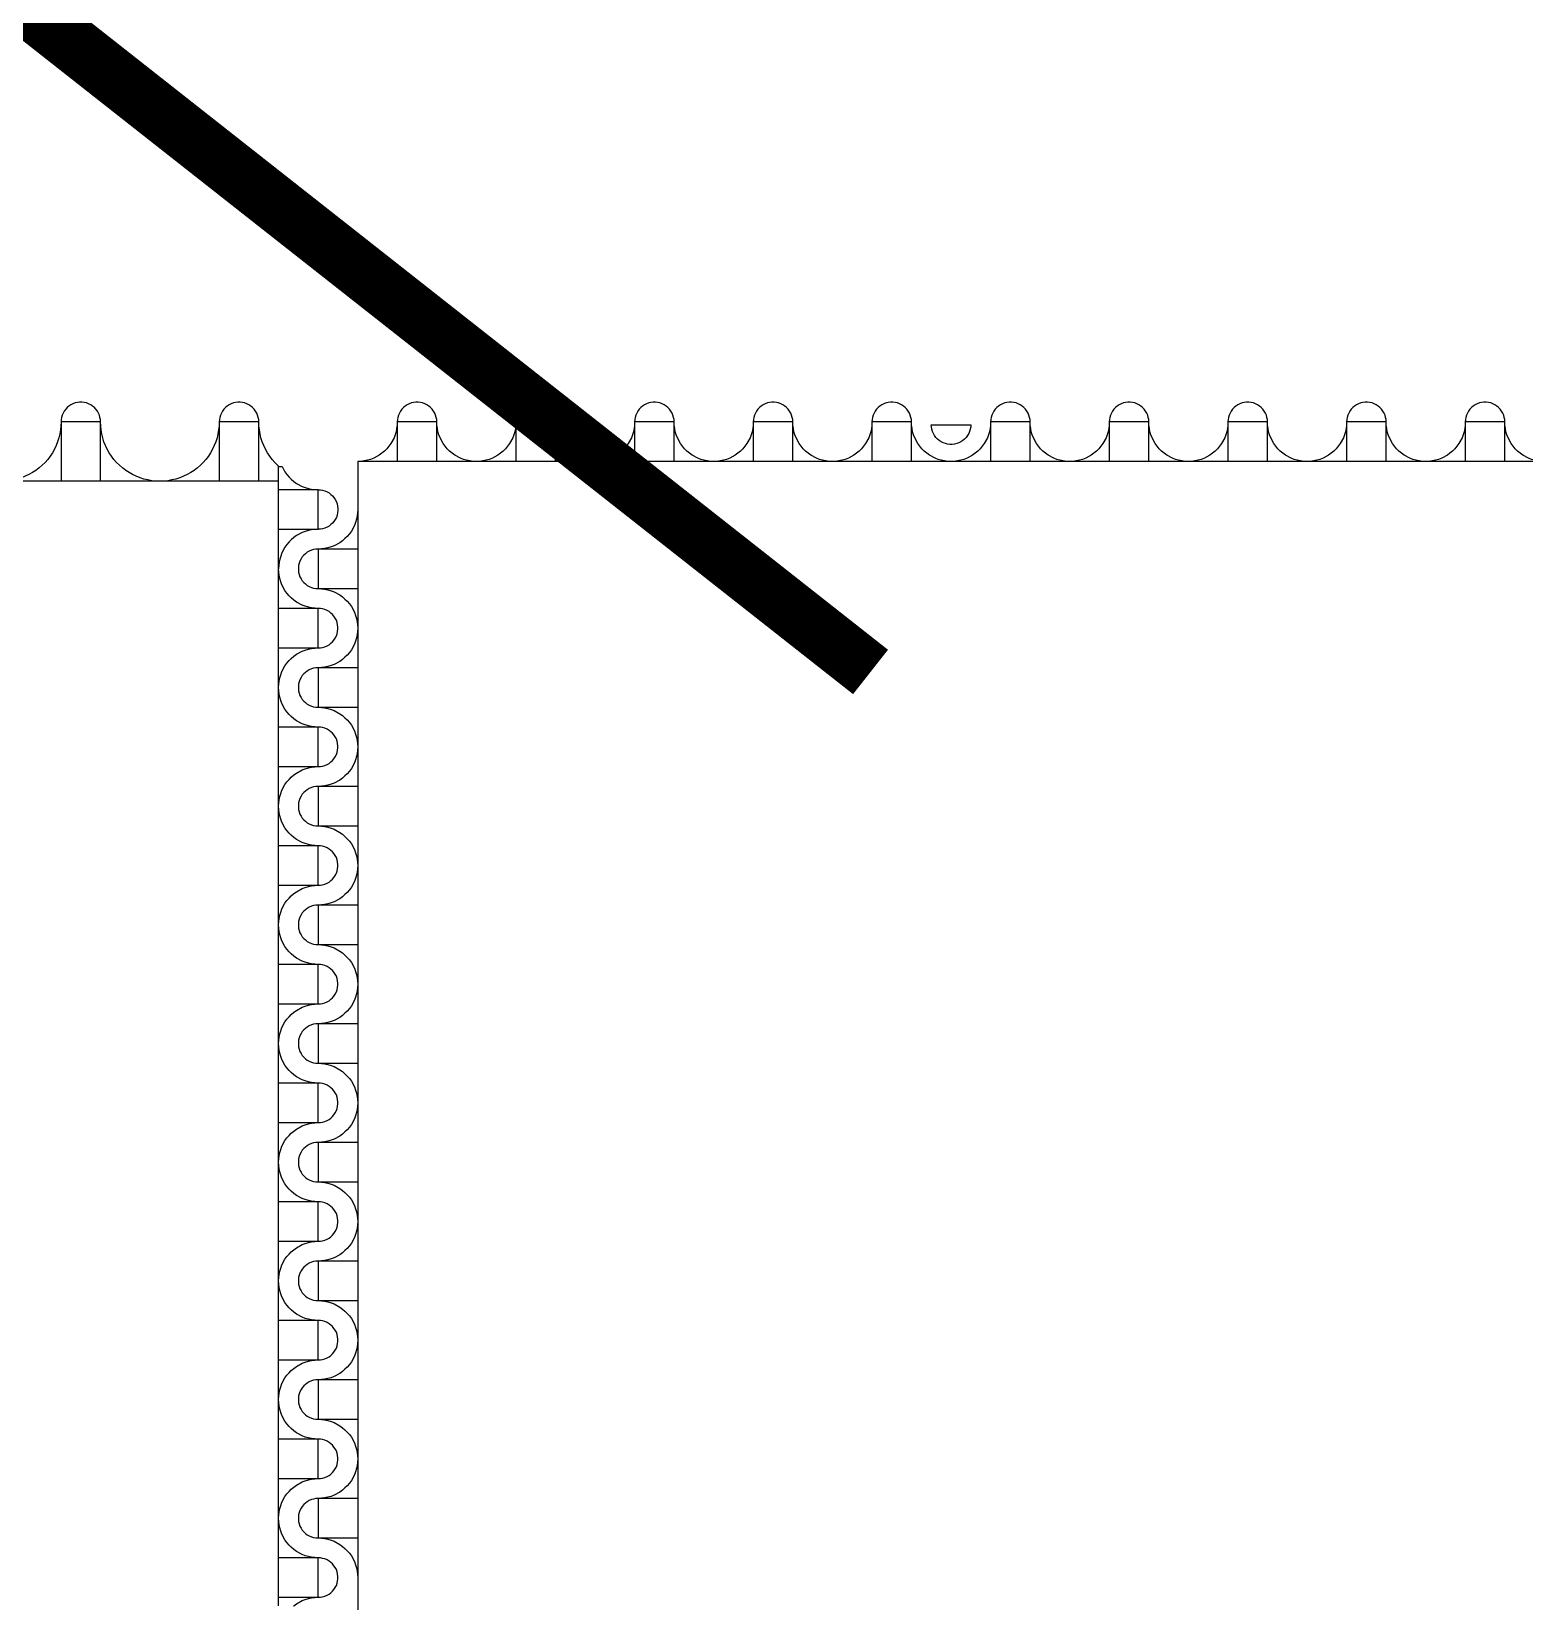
# Model space of a CAD drawing. Extents: x 190.8 to 267.1, y 124 to 174.8.
# Drawn here: x 226.207 to 228.85, y 163.793 to 166.572 of the extents above; entities that cross this region are included whole.
import ezdxf

# ---------------------------------------------------------------- set-up
doc = ezdxf.new("R2010")
doc.units = 0
doc.header["$MEASUREMENT"] = 0

msp = doc.modelspace()

# ---------------------------------------------------------------- linework, layer by layer
at = {"const_width": 0.1}
msp.add_lwpolyline([(227.6922, 165.4381), (225.0504, 167.5172), (202.9957, 167.5172), (202.1496, 168.4131), (198.9986, 168.4131), (198.4746, 167.7882), (198.4746, 167.1532)], dxfattribs=at)
for points in [[(226.3296, 165.8806), (226.3294, 165.8846), (226.3286, 165.8886), (226.3276, 165.8926), (226.3259, 165.8963), (226.3239, 165.8998), (226.3214, 165.9031), (226.3186, 165.9061), (226.3156, 165.9086), (226.3121, 165.9108), (226.3084, 165.9128), (226.3046, 165.9141), (226.3006, 165.9151), (226.2966, 165.9156), (226.2926, 165.9156), (226.2886, 165.9151), (226.2846, 165.9141), (226.2806, 165.9128), (226.2771, 165.9108), (226.2736, 165.9086), (226.2706, 165.9061), (226.2679, 165.9031), (226.2654, 165.8998), (226.2634, 165.8963), (226.2616, 165.8926), (226.2606, 165.8886), (226.2599, 165.8846), (226.2596, 165.8806)], [(226.6096, 165.8806), (226.6094, 165.8846), (226.6086, 165.8886), (226.6076, 165.8926), (226.6059, 165.8963), (226.6039, 165.8998), (226.6014, 165.9031), (226.5986, 165.9061), (226.5956, 165.9086), (226.5921, 165.9108), (226.5884, 165.9128), (226.5846, 165.9141), (226.5806, 165.9151), (226.5766, 165.9156), (226.5726, 165.9156), (226.5686, 165.9151), (226.5646, 165.9141), (226.5606, 165.9128), (226.5571, 165.9108), (226.5536, 165.9086), (226.5506, 165.9061), (226.5479, 165.9031), (226.5454, 165.8998), (226.5434, 165.8963), (226.5416, 165.8926), (226.5406, 165.8886), (226.5399, 165.8846), (226.5396, 165.8806)], [(226.9246, 165.8806), (226.9244, 165.8846), (226.9236, 165.8886), (226.9226, 165.8926), (226.9209, 165.8963), (226.9189, 165.8998), (226.9164, 165.9031), (226.9136, 165.9061), (226.9106, 165.9086), (226.9071, 165.9108), (226.9034, 165.9128), (226.8996, 165.9141), (226.8956, 165.9151), (226.8916, 165.9156), (226.8876, 165.9156), (226.8836, 165.9151), (226.8796, 165.9141), (226.8756, 165.9128), (226.8721, 165.9108), (226.8686, 165.9086), (226.8656, 165.9061), (226.8629, 165.9031), (226.8604, 165.8998), (226.8584, 165.8963), (226.8566, 165.8926), (226.8556, 165.8886), (226.8549, 165.8846), (226.8546, 165.8806)], [(227.1346, 165.8806), (227.1344, 165.8846), (227.1336, 165.8886), (227.1326, 165.8926), (227.1309, 165.8963), (227.1289, 165.8998), (227.1264, 165.9031), (227.1236, 165.9061), (227.1206, 165.9086), (227.1171, 165.9108), (227.1134, 165.9128), (227.1096, 165.9141), (227.1056, 165.9151), (227.1016, 165.9156), (227.0976, 165.9156), (227.0936, 165.9151), (227.0896, 165.9141), (227.0856, 165.9128), (227.0821, 165.9108), (227.0786, 165.9086), (227.0756, 165.9061), (227.0729, 165.9031), (227.0704, 165.8998), (227.0684, 165.8963), (227.0666, 165.8926), (227.0656, 165.8886), (227.0649, 165.8846), (227.0646, 165.8806)], [(227.3446, 165.8806), (227.3444, 165.8846), (227.3436, 165.8886), (227.3426, 165.8926), (227.3409, 165.8963), (227.3389, 165.8998), (227.3364, 165.9031), (227.3336, 165.9061), (227.3306, 165.9086), (227.3271, 165.9108), (227.3234, 165.9128), (227.3196, 165.9141), (227.3156, 165.9151), (227.3116, 165.9156), (227.3076, 165.9156), (227.3036, 165.9151), (227.2996, 165.9141), (227.2956, 165.9128), (227.2921, 165.9108), (227.2886, 165.9086), (227.2856, 165.9061), (227.2829, 165.9031), (227.2804, 165.8998), (227.2784, 165.8963), (227.2766, 165.8926), (227.2756, 165.8886), (227.2749, 165.8846), (227.2746, 165.8806)], [(227.5546, 165.8806), (227.5544, 165.8846), (227.5536, 165.8886), (227.5526, 165.8926), (227.5509, 165.8963), (227.5489, 165.8998), (227.5464, 165.9031), (227.5436, 165.9061), (227.5406, 165.9086), (227.5371, 165.9108), (227.5334, 165.9128), (227.5296, 165.9141), (227.5256, 165.9151), (227.5216, 165.9156), (227.5176, 165.9156), (227.5136, 165.9151), (227.5096, 165.9141), (227.5056, 165.9128), (227.5021, 165.9108), (227.4986, 165.9086), (227.4956, 165.9061), (227.4929, 165.9031), (227.4904, 165.8998), (227.4884, 165.8963), (227.4866, 165.8926), (227.4856, 165.8886), (227.4849, 165.8846), (227.4846, 165.8806)], [(227.7646, 165.8806), (227.7644, 165.8846), (227.7636, 165.8886), (227.7626, 165.8926), (227.7609, 165.8963), (227.7589, 165.8998), (227.7564, 165.9031), (227.7536, 165.9061), (227.7506, 165.9086), (227.7471, 165.9108), (227.7434, 165.9128), (227.7396, 165.9141), (227.7356, 165.9151), (227.7316, 165.9156), (227.7276, 165.9156), (227.7236, 165.9151), (227.7196, 165.9141), (227.7156, 165.9128), (227.7121, 165.9108), (227.7086, 165.9086), (227.7056, 165.9061), (227.7029, 165.9031), (227.7004, 165.8998), (227.6984, 165.8963), (227.6966, 165.8926), (227.6956, 165.8886), (227.6949, 165.8846), (227.6946, 165.8806)], [(227.9746, 165.8806), (227.9744, 165.8846), (227.9736, 165.8886), (227.9726, 165.8926), (227.9709, 165.8963), (227.9689, 165.8998), (227.9664, 165.9031), (227.9636, 165.9061), (227.9606, 165.9086), (227.9571, 165.9108), (227.9534, 165.9128), (227.9496, 165.9141), (227.9456, 165.9151), (227.9416, 165.9156), (227.9376, 165.9156), (227.9336, 165.9151), (227.9296, 165.9141), (227.9256, 165.9128), (227.9221, 165.9108), (227.9186, 165.9086), (227.9156, 165.9061), (227.9129, 165.9031), (227.9104, 165.8998), (227.9084, 165.8963), (227.9066, 165.8926), (227.9056, 165.8886), (227.9049, 165.8846), (227.9046, 165.8806)], [(228.1846, 165.8806), (228.1844, 165.8846), (228.1836, 165.8886), (228.1826, 165.8926), (228.1809, 165.8963), (228.1789, 165.8998), (228.1764, 165.9031), (228.1736, 165.9061), (228.1706, 165.9086), (228.1671, 165.9108), (228.1634, 165.9128), (228.1596, 165.9141), (228.1556, 165.9151), (228.1516, 165.9156), (228.1476, 165.9156), (228.1436, 165.9151), (228.1396, 165.9141), (228.1356, 165.9128), (228.1321, 165.9108), (228.1286, 165.9086), (228.1256, 165.9061), (228.1229, 165.9031), (228.1204, 165.8998), (228.1184, 165.8963), (228.1166, 165.8926), (228.1156, 165.8886), (228.1149, 165.8846), (228.1146, 165.8806)], [(228.3946, 165.8806), (228.3944, 165.8846), (228.3936, 165.8886), (228.3926, 165.8926), (228.3909, 165.8963), (228.3889, 165.8998), (228.3864, 165.9031), (228.3836, 165.9061), (228.3806, 165.9086), (228.3771, 165.9108), (228.3734, 165.9128), (228.3696, 165.9141), (228.3656, 165.9151), (228.3616, 165.9156), (228.3576, 165.9156), (228.3536, 165.9151), (228.3496, 165.9141), (228.3456, 165.9128), (228.3421, 165.9108), (228.3386, 165.9086), (228.3356, 165.9061), (228.3329, 165.9031), (228.3304, 165.8998), (228.3284, 165.8963), (228.3266, 165.8926), (228.3256, 165.8886), (228.3249, 165.8846), (228.3246, 165.8806)], [(228.6046, 165.8806), (228.6044, 165.8846), (228.6036, 165.8886), (228.6026, 165.8926), (228.6009, 165.8963), (228.5989, 165.8998), (228.5964, 165.9031), (228.5936, 165.9061), (228.5906, 165.9086), (228.5871, 165.9108), (228.5834, 165.9128), (228.5796, 165.9141), (228.5756, 165.9151), (228.5716, 165.9156), (228.5676, 165.9156), (228.5636, 165.9151), (228.5596, 165.9141), (228.5556, 165.9128), (228.5521, 165.9108), (228.5486, 165.9086), (228.5456, 165.9061), (228.5429, 165.9031), (228.5404, 165.8998), (228.5384, 165.8963), (228.5366, 165.8926), (228.5356, 165.8886), (228.5349, 165.8846), (228.5346, 165.8806)], [(228.8146, 165.8806), (228.8144, 165.8846), (228.8136, 165.8886), (228.8126, 165.8926), (228.8109, 165.8963), (228.8089, 165.8998), (228.8064, 165.9031), (228.8036, 165.9061), (228.8006, 165.9086), (228.7971, 165.9108), (228.7934, 165.9128), (228.7896, 165.9141), (228.7856, 165.9151), (228.7816, 165.9156), (228.7776, 165.9156), (228.7736, 165.9151), (228.7696, 165.9141), (228.7656, 165.9128), (228.7621, 165.9108), (228.7586, 165.9086), (228.7556, 165.9061), (228.7529, 165.9031), (228.7504, 165.8998), (228.7484, 165.8963), (228.7466, 165.8926), (228.7456, 165.8886), (228.7449, 165.8846), (228.7446, 165.8806)], [(226.2596, 165.8806), (226.2594, 165.8733), (226.2586, 165.8663), (226.2574, 165.8593), (226.2559, 165.8523), (226.2536, 165.8453), (226.2509, 165.8388), (226.2479, 165.8323), (226.2444, 165.8261), (226.2404, 165.8201), (226.2361, 165.8143), (226.2314, 165.8088), (226.2264, 165.8038), (226.2209, 165.7991), (226.2151, 165.7948), (226.2091, 165.7908), (226.2029, 165.7873), (226.1964, 165.7843), (226.1899, 165.7816), (226.1829, 165.7793), (226.1759, 165.7778), (226.1689, 165.7766), (226.1619, 165.7758), (226.1546, 165.7756)], [(226.3296, 165.7756), (226.3296, 165.8806), (226.2596, 165.8806), (226.2596, 165.7756)], [(226.4346, 165.7756), (226.4274, 165.7758), (226.4204, 165.7766), (226.4134, 165.7778), (226.4064, 165.7793), (226.3994, 165.7816), (226.3929, 165.7843), (226.3864, 165.7873), (226.3801, 165.7908), (226.3741, 165.7948), (226.3684, 165.7991), (226.3629, 165.8038), (226.3579, 165.8088), (226.3531, 165.8143), (226.3489, 165.8201), (226.3449, 165.8261), (226.3414, 165.8323), (226.3384, 165.8388), (226.3356, 165.8453), (226.3334, 165.8523), (226.3319, 165.8593), (226.3306, 165.8663), (226.3299, 165.8733), (226.3296, 165.8806)], [(226.5396, 165.8806), (226.5394, 165.8733), (226.5386, 165.8663), (226.5374, 165.8593), (226.5359, 165.8523), (226.5336, 165.8453), (226.5309, 165.8388), (226.5279, 165.8323), (226.5244, 165.8261), (226.5204, 165.8201), (226.5161, 165.8143), (226.5114, 165.8088), (226.5064, 165.8038), (226.5009, 165.7991), (226.4951, 165.7948), (226.4891, 165.7908), (226.4829, 165.7873), (226.4764, 165.7843), (226.4699, 165.7816), (226.4629, 165.7793), (226.4559, 165.7778), (226.4489, 165.7766), (226.4419, 165.7758), (226.4346, 165.7756)], [(226.6096, 165.7756), (226.6096, 165.8806), (226.5396, 165.8806), (226.5396, 165.7756)], [(226.6446, 165.8023), (226.6429, 165.8038), (226.6379, 165.8088), (226.6331, 165.8143), (226.6289, 165.8201), (226.6249, 165.8261), (226.6214, 165.8323), (226.6184, 165.8388), (226.6156, 165.8453), (226.6134, 165.8523), (226.6119, 165.8593), (226.6106, 165.8663), (226.6099, 165.8733), (226.6096, 165.8806)], [(226.8546, 165.8806), (226.8544, 165.8748), (226.8536, 165.8691), (226.8526, 165.8633), (226.8509, 165.8578), (226.8489, 165.8523), (226.8434, 165.8423), (226.8399, 165.8376), (226.8361, 165.8331), (226.8321, 165.8291), (226.8276, 165.8253), (226.8229, 165.8218), (226.8129, 165.8163), (226.8074, 165.8143), (226.8019, 165.8126), (226.7961, 165.8116), (226.7904, 165.8108), (226.7846, 165.8106)], [(226.9246, 165.8106), (226.9246, 165.8806), (226.8546, 165.8806), (226.8546, 165.8106)], [(226.9946, 165.8106), (226.9889, 165.8108), (226.9831, 165.8116), (226.9774, 165.8126), (226.9719, 165.8143), (226.9664, 165.8163), (226.9564, 165.8218), (226.9516, 165.8253), (226.9471, 165.8291), (226.9431, 165.8331), (226.9394, 165.8376), (226.9359, 165.8423), (226.9304, 165.8523), (226.9284, 165.8578), (226.9266, 165.8633), (226.9256, 165.8691), (226.9249, 165.8748), (226.9246, 165.8806)], [(227.0646, 165.8806), (227.0644, 165.8748), (227.0636, 165.8691), (227.0626, 165.8633), (227.0609, 165.8578), (227.0589, 165.8523), (227.0534, 165.8423), (227.0499, 165.8376), (227.0461, 165.8331), (227.0421, 165.8291), (227.0376, 165.8253), (227.0329, 165.8218), (227.0229, 165.8163), (227.0174, 165.8143), (227.0119, 165.8126), (227.0061, 165.8116), (227.0004, 165.8108), (226.9946, 165.8106)], [(227.1346, 165.8106), (227.1346, 165.8806), (227.0646, 165.8806), (227.0646, 165.8106)], [(227.2046, 165.8106), (227.1989, 165.8108), (227.1931, 165.8116), (227.1874, 165.8126), (227.1819, 165.8143), (227.1764, 165.8163), (227.1664, 165.8218), (227.1616, 165.8253), (227.1571, 165.8291), (227.1531, 165.8331), (227.1494, 165.8376), (227.1459, 165.8423), (227.1404, 165.8523), (227.1384, 165.8578), (227.1366, 165.8633), (227.1356, 165.8691), (227.1349, 165.8748), (227.1346, 165.8806)], [(227.2746, 165.8806), (227.2744, 165.8748), (227.2736, 165.8691), (227.2726, 165.8633), (227.2709, 165.8578), (227.2689, 165.8523), (227.2634, 165.8423), (227.2599, 165.8376), (227.2561, 165.8331), (227.2521, 165.8291), (227.2476, 165.8253), (227.2429, 165.8218), (227.2329, 165.8163), (227.2274, 165.8143), (227.2219, 165.8126), (227.2161, 165.8116), (227.2104, 165.8108), (227.2046, 165.8106)], [(227.3446, 165.8106), (227.3446, 165.8806), (227.2746, 165.8806), (227.2746, 165.8106)], [(227.4146, 165.8106), (227.4089, 165.8108), (227.4031, 165.8116), (227.3974, 165.8126), (227.3919, 165.8143), (227.3864, 165.8163), (227.3764, 165.8218), (227.3716, 165.8253), (227.3671, 165.8291), (227.3631, 165.8331), (227.3594, 165.8376), (227.3559, 165.8423), (227.3504, 165.8523), (227.3484, 165.8578), (227.3466, 165.8633), (227.3456, 165.8691), (227.3449, 165.8748), (227.3446, 165.8806)], [(227.4846, 165.8806), (227.4844, 165.8748), (227.4836, 165.8691), (227.4826, 165.8633), (227.4809, 165.8578), (227.4789, 165.8523), (227.4734, 165.8423), (227.4699, 165.8376), (227.4661, 165.8331), (227.4621, 165.8291), (227.4576, 165.8253), (227.4529, 165.8218), (227.4429, 165.8163), (227.4374, 165.8143), (227.4319, 165.8126), (227.4261, 165.8116), (227.4204, 165.8108), (227.4146, 165.8106)], [(227.5546, 165.8106), (227.5546, 165.8806), (227.4846, 165.8806), (227.4846, 165.8106)], [(227.6246, 165.8106), (227.6189, 165.8108), (227.6131, 165.8116), (227.6074, 165.8126), (227.6019, 165.8143), (227.5964, 165.8163), (227.5864, 165.8218), (227.5816, 165.8253), (227.5771, 165.8291), (227.5731, 165.8331), (227.5694, 165.8376), (227.5659, 165.8423), (227.5604, 165.8523), (227.5584, 165.8578), (227.5566, 165.8633), (227.5556, 165.8691), (227.5549, 165.8748), (227.5546, 165.8806)], [(227.6946, 165.8806), (227.6944, 165.8748), (227.6936, 165.8691), (227.6926, 165.8633), (227.6909, 165.8578), (227.6889, 165.8523), (227.6834, 165.8423), (227.6799, 165.8376), (227.6761, 165.8331), (227.6721, 165.8291), (227.6676, 165.8253), (227.6629, 165.8218), (227.6529, 165.8163), (227.6474, 165.8143), (227.6419, 165.8126), (227.6361, 165.8116), (227.6304, 165.8108), (227.6246, 165.8106)], [(227.7646, 165.8106), (227.7646, 165.8806), (227.6946, 165.8806), (227.6946, 165.8106)], [(227.8346, 165.8106), (227.8289, 165.8108), (227.8231, 165.8116), (227.8174, 165.8126), (227.8119, 165.8143), (227.8064, 165.8163), (227.7964, 165.8218), (227.7916, 165.8253), (227.7871, 165.8291), (227.7831, 165.8331), (227.7794, 165.8376), (227.7759, 165.8423), (227.7704, 165.8523), (227.7684, 165.8578), (227.7666, 165.8633), (227.7656, 165.8691), (227.7649, 165.8748), (227.7646, 165.8806)], [(227.9046, 165.8806), (227.9044, 165.8748), (227.9036, 165.8691), (227.9026, 165.8633), (227.9009, 165.8578), (227.8989, 165.8523), (227.8934, 165.8423), (227.8899, 165.8376), (227.8861, 165.8331), (227.8821, 165.8291), (227.8776, 165.8253), (227.8729, 165.8218), (227.8629, 165.8163), (227.8574, 165.8143), (227.8519, 165.8126), (227.8461, 165.8116), (227.8404, 165.8108), (227.8346, 165.8106)], [(227.9746, 165.8106), (227.9746, 165.8806), (227.9046, 165.8806), (227.9046, 165.8106)], [(228.0446, 165.8106), (228.0389, 165.8108), (228.0331, 165.8116), (228.0274, 165.8126), (228.0219, 165.8143), (228.0164, 165.8163), (228.0064, 165.8218), (228.0016, 165.8253), (227.9971, 165.8291), (227.9931, 165.8331), (227.9894, 165.8376), (227.9859, 165.8423), (227.9804, 165.8523), (227.9784, 165.8578), (227.9766, 165.8633), (227.9756, 165.8691), (227.9749, 165.8748), (227.9746, 165.8806)], [(228.1146, 165.8806), (228.1144, 165.8748), (228.1136, 165.8691), (228.1126, 165.8633), (228.1109, 165.8578), (228.1089, 165.8523), (228.1034, 165.8423), (228.0999, 165.8376), (228.0961, 165.8331), (228.0921, 165.8291), (228.0876, 165.8253), (228.0829, 165.8218), (228.0729, 165.8163), (228.0674, 165.8143), (228.0619, 165.8126), (228.0561, 165.8116), (228.0504, 165.8108), (228.0446, 165.8106)], [(228.1846, 165.8106), (228.1846, 165.8806), (228.1146, 165.8806), (228.1146, 165.8106)], [(228.2546, 165.8106), (228.2489, 165.8108), (228.2431, 165.8116), (228.2374, 165.8126), (228.2319, 165.8143), (228.2264, 165.8163), (228.2164, 165.8218), (228.2116, 165.8253), (228.2071, 165.8291), (228.2031, 165.8331), (228.1994, 165.8376), (228.1959, 165.8423), (228.1904, 165.8523), (228.1884, 165.8578), (228.1866, 165.8633), (228.1856, 165.8691), (228.1849, 165.8748), (228.1846, 165.8806)], [(228.3246, 165.8806), (228.3244, 165.8748), (228.3236, 165.8691), (228.3226, 165.8633), (228.3209, 165.8578), (228.3189, 165.8523), (228.3134, 165.8423), (228.3099, 165.8376), (228.3061, 165.8331), (228.3021, 165.8291), (228.2976, 165.8253), (228.2929, 165.8218), (228.2829, 165.8163), (228.2774, 165.8143), (228.2719, 165.8126), (228.2661, 165.8116), (228.2604, 165.8108), (228.2546, 165.8106)], [(228.3946, 165.8106), (228.3946, 165.8806), (228.3246, 165.8806), (228.3246, 165.8106)], [(228.4646, 165.8106), (228.4589, 165.8108), (228.4531, 165.8116), (228.4474, 165.8126), (228.4419, 165.8143), (228.4364, 165.8163), (228.4264, 165.8218), (228.4216, 165.8253), (228.4171, 165.8291), (228.4131, 165.8331), (228.4094, 165.8376), (228.4059, 165.8423), (228.4004, 165.8523), (228.3984, 165.8578), (228.3966, 165.8633), (228.3956, 165.8691), (228.3949, 165.8748), (228.3946, 165.8806)], [(228.5346, 165.8806), (228.5344, 165.8748), (228.5336, 165.8691), (228.5326, 165.8633), (228.5309, 165.8578), (228.5289, 165.8523), (228.5234, 165.8423), (228.5199, 165.8376), (228.5161, 165.8331), (228.5121, 165.8291), (228.5076, 165.8253), (228.5029, 165.8218), (228.4929, 165.8163), (228.4874, 165.8143), (228.4819, 165.8126), (228.4761, 165.8116), (228.4704, 165.8108), (228.4646, 165.8106)], [(228.6046, 165.8106), (228.6046, 165.8806), (228.5346, 165.8806), (228.5346, 165.8106)], [(228.6746, 165.8106), (228.6689, 165.8108), (228.6631, 165.8116), (228.6574, 165.8126), (228.6519, 165.8143), (228.6464, 165.8163), (228.6364, 165.8218), (228.6316, 165.8253), (228.6271, 165.8291), (228.6231, 165.8331), (228.6194, 165.8376), (228.6159, 165.8423), (228.6104, 165.8523), (228.6084, 165.8578), (228.6066, 165.8633), (228.6056, 165.8691), (228.6049, 165.8748), (228.6046, 165.8806)], [(228.7446, 165.8806), (228.7444, 165.8748), (228.7436, 165.8691), (228.7426, 165.8633), (228.7409, 165.8578), (228.7389, 165.8523), (228.7334, 165.8423), (228.7299, 165.8376), (228.7261, 165.8331), (228.7221, 165.8291), (228.7176, 165.8253), (228.7129, 165.8218), (228.7029, 165.8163), (228.6974, 165.8143), (228.6919, 165.8126), (228.6861, 165.8116), (228.6804, 165.8108), (228.6746, 165.8106)], [(228.8146, 165.8106), (228.8146, 165.8806), (228.7446, 165.8806), (228.7446, 165.8106)], [(228.8846, 165.8106), (228.8789, 165.8108), (228.8731, 165.8116), (228.8674, 165.8126), (228.8619, 165.8143), (228.8564, 165.8163), (228.8464, 165.8218), (228.8416, 165.8253), (228.8371, 165.8291), (228.8331, 165.8331), (228.8294, 165.8376), (228.8259, 165.8423), (228.8204, 165.8523), (228.8184, 165.8578), (228.8166, 165.8633), (228.8156, 165.8691), (228.8149, 165.8748), (228.8146, 165.8806)], [(226.6446, 163.7856), (226.6446, 165.8023)], [(226.6446, 165.8016), (226.6508, 165.8016), (226.6559, 165.7923), (226.6594, 165.7876), (226.6631, 165.7831), (226.6671, 165.7791), (226.6716, 165.7753), (226.6764, 165.7718), (226.6864, 165.7663), (226.6919, 165.7643), (226.6974, 165.7626), (226.7031, 165.7616), (226.7089, 165.7608), (226.7146, 165.7606)], [(228.8875, 165.8106), (226.7846, 165.8106), (226.7846, 163.7506)], [(226.6446, 165.7756), (224.5446, 165.7756)], [(226.6446, 165.6906), (226.7146, 165.6906), (226.7146, 165.7606), (226.6446, 165.7606)], [(226.7146, 165.7606), (226.7186, 165.7603), (226.7226, 165.7596), (226.7266, 165.7586), (226.7304, 165.7568), (226.7339, 165.7548), (226.7371, 165.7523), (226.7401, 165.7496), (226.7426, 165.7466), (226.7449, 165.7431), (226.7469, 165.7393), (226.7481, 165.7356), (226.7491, 165.7316), (226.7496, 165.7276), (226.7496, 165.7236), (226.7491, 165.7196), (226.7481, 165.7156), (226.7469, 165.7116), (226.7449, 165.7081), (226.7426, 165.7046), (226.7401, 165.7016), (226.7371, 165.6988), (226.7339, 165.6963), (226.7304, 165.6943), (226.7266, 165.6926), (226.7226, 165.6916), (226.7186, 165.6908), (226.7146, 165.6906)], [(226.7846, 165.7256), (226.7844, 165.7198), (226.7836, 165.7141), (226.7826, 165.7083), (226.7809, 165.7028), (226.7789, 165.6973), (226.7734, 165.6873), (226.7699, 165.6826), (226.7661, 165.6781), (226.7621, 165.6741), (226.7576, 165.6703), (226.7529, 165.6668), (226.7429, 165.6613), (226.7374, 165.6593), (226.7319, 165.6576), (226.7261, 165.6566), (226.7204, 165.6558), (226.7146, 165.6556)], [(226.7146, 165.6906), (226.7089, 165.6903), (226.7031, 165.6896), (226.6974, 165.6886), (226.6919, 165.6868), (226.6864, 165.6848), (226.6764, 165.6793), (226.6716, 165.6758), (226.6671, 165.6721), (226.6631, 165.6681), (226.6594, 165.6636), (226.6559, 165.6588), (226.6504, 165.6488), (226.6484, 165.6433), (226.6466, 165.6378), (226.6456, 165.6321), (226.6449, 165.6263), (226.6446, 165.6206)], [(226.7146, 165.6556), (226.7106, 165.6553), (226.7066, 165.6546), (226.7026, 165.6536), (226.6989, 165.6518), (226.6954, 165.6498), (226.6921, 165.6473), (226.6891, 165.6446), (226.6866, 165.6416), (226.6844, 165.6381), (226.6824, 165.6343), (226.6811, 165.6306), (226.6801, 165.6266), (226.6796, 165.6226), (226.6796, 165.6186), (226.6801, 165.6146), (226.6811, 165.6106), (226.6824, 165.6066), (226.6844, 165.6031), (226.6866, 165.5996), (226.6891, 165.5966), (226.6921, 165.5938), (226.6954, 165.5913), (226.6989, 165.5893), (226.7026, 165.5876), (226.7066, 165.5866), (226.7106, 165.5858), (226.7146, 165.5856)], [(226.7846, 165.6556), (226.7146, 165.6556), (226.7146, 165.5856), (226.7846, 165.5856)], [(226.7146, 165.5506), (226.7089, 165.5508), (226.7031, 165.5516), (226.6974, 165.5526), (226.6919, 165.5543), (226.6864, 165.5563), (226.6764, 165.5618), (226.6716, 165.5653), (226.6671, 165.5691), (226.6631, 165.5731), (226.6594, 165.5776), (226.6559, 165.5823), (226.6504, 165.5923), (226.6484, 165.5978), (226.6466, 165.6033), (226.6456, 165.6091), (226.6449, 165.6148), (226.6446, 165.6206)], [(226.7146, 165.5856), (226.7204, 165.5853), (226.7261, 165.5846), (226.7319, 165.5836), (226.7374, 165.5818), (226.7429, 165.5798), (226.7529, 165.5743), (226.7576, 165.5708), (226.7621, 165.5671), (226.7661, 165.5631), (226.7699, 165.5586), (226.7734, 165.5538), (226.7789, 165.5438), (226.7809, 165.5383), (226.7826, 165.5328), (226.7836, 165.5271), (226.7844, 165.5213), (226.7846, 165.5156)], [(226.6446, 165.4806), (226.7146, 165.4806), (226.7146, 165.5506), (226.6446, 165.5506)], [(226.7146, 165.4806), (226.7186, 165.4808), (226.7226, 165.4816), (226.7266, 165.4826), (226.7304, 165.4843), (226.7339, 165.4863), (226.7371, 165.4888), (226.7401, 165.4916), (226.7426, 165.4946), (226.7449, 165.4981), (226.7469, 165.5018), (226.7481, 165.5056), (226.7491, 165.5096), (226.7496, 165.5136), (226.7496, 165.5176), (226.7491, 165.5216), (226.7481, 165.5256), (226.7469, 165.5296), (226.7449, 165.5331), (226.7426, 165.5366), (226.7401, 165.5396), (226.7371, 165.5423), (226.7339, 165.5448), (226.7304, 165.5468), (226.7266, 165.5486), (226.7226, 165.5496), (226.7186, 165.5503), (226.7146, 165.5506)], [(226.7846, 165.5156), (226.7844, 165.5098), (226.7836, 165.5041), (226.7826, 165.4983), (226.7809, 165.4928), (226.7789, 165.4873), (226.7734, 165.4773), (226.7699, 165.4726), (226.7661, 165.4681), (226.7621, 165.4641), (226.7576, 165.4603), (226.7529, 165.4568), (226.7429, 165.4513), (226.7374, 165.4493), (226.7319, 165.4476), (226.7261, 165.4466), (226.7204, 165.4458), (226.7146, 165.4456)], [(226.6446, 165.4106), (226.6449, 165.4163), (226.6456, 165.4221), (226.6466, 165.4278), (226.6484, 165.4333), (226.6504, 165.4388), (226.6559, 165.4488), (226.6594, 165.4536), (226.6631, 165.4581), (226.6671, 165.4621), (226.6716, 165.4658), (226.6764, 165.4693), (226.6864, 165.4748), (226.6919, 165.4768), (226.6974, 165.4786), (226.7031, 165.4796), (226.7089, 165.4803), (226.7146, 165.4806)], [(226.7146, 165.4456), (226.7106, 165.4453), (226.7066, 165.4446), (226.7026, 165.4436), (226.6989, 165.4418), (226.6954, 165.4398), (226.6921, 165.4373), (226.6891, 165.4346), (226.6866, 165.4316), (226.6844, 165.4281), (226.6824, 165.4243), (226.6811, 165.4206), (226.6801, 165.4166), (226.6796, 165.4126), (226.6796, 165.4086), (226.6801, 165.4046), (226.6811, 165.4006), (226.6824, 165.3966), (226.6844, 165.3931), (226.6866, 165.3896), (226.6891, 165.3866), (226.6921, 165.3838), (226.6954, 165.3813), (226.6989, 165.3793), (226.7026, 165.3776), (226.7066, 165.3766), (226.7106, 165.3758), (226.7146, 165.3756)], [(226.7846, 165.4456), (226.7146, 165.4456), (226.7146, 165.3756), (226.7846, 165.3756)], [(226.7146, 165.3406), (226.7089, 165.3408), (226.7031, 165.3416), (226.6974, 165.3426), (226.6919, 165.3443), (226.6864, 165.3463), (226.6764, 165.3518), (226.6716, 165.3553), (226.6671, 165.3591), (226.6631, 165.3631), (226.6594, 165.3676), (226.6559, 165.3723), (226.6504, 165.3823), (226.6484, 165.3878), (226.6466, 165.3933), (226.6456, 165.3991), (226.6449, 165.4048), (226.6446, 165.4106)], [(226.7146, 165.3756), (226.7204, 165.3753), (226.7261, 165.3746), (226.7319, 165.3736), (226.7374, 165.3718), (226.7429, 165.3698), (226.7529, 165.3643), (226.7576, 165.3608), (226.7621, 165.3571), (226.7661, 165.3531), (226.7699, 165.3486), (226.7734, 165.3438), (226.7789, 165.3338), (226.7809, 165.3283), (226.7826, 165.3228), (226.7836, 165.3171), (226.7844, 165.3113), (226.7846, 165.3056)], [(226.6446, 165.2706), (226.7146, 165.2706), (226.7146, 165.3406), (226.6446, 165.3406)], [(226.7146, 165.2706), (226.7186, 165.2708), (226.7226, 165.2716), (226.7266, 165.2726), (226.7304, 165.2743), (226.7339, 165.2763), (226.7371, 165.2788), (226.7401, 165.2816), (226.7426, 165.2846), (226.7449, 165.2881), (226.7469, 165.2918), (226.7481, 165.2956), (226.7491, 165.2996), (226.7496, 165.3036), (226.7496, 165.3076), (226.7491, 165.3116), (226.7481, 165.3156), (226.7469, 165.3196), (226.7449, 165.3231), (226.7426, 165.3266), (226.7401, 165.3296), (226.7371, 165.3323), (226.7339, 165.3348), (226.7304, 165.3368), (226.7266, 165.3386), (226.7226, 165.3396), (226.7186, 165.3403), (226.7146, 165.3406)], [(226.7846, 165.3056), (226.7844, 165.2998), (226.7836, 165.2941), (226.7826, 165.2883), (226.7809, 165.2828), (226.7789, 165.2773), (226.7734, 165.2673), (226.7699, 165.2626), (226.7661, 165.2581), (226.7621, 165.2541), (226.7576, 165.2503), (226.7529, 165.2468), (226.7429, 165.2413), (226.7374, 165.2393), (226.7319, 165.2376), (226.7261, 165.2366), (226.7204, 165.2358), (226.7146, 165.2356)], [(226.6446, 165.2006), (226.6449, 165.2063), (226.6456, 165.2121), (226.6466, 165.2178), (226.6484, 165.2233), (226.6504, 165.2288), (226.6559, 165.2388), (226.6594, 165.2436), (226.6631, 165.2481), (226.6671, 165.2521), (226.6716, 165.2558), (226.6764, 165.2593), (226.6864, 165.2648), (226.6919, 165.2668), (226.6974, 165.2686), (226.7031, 165.2696), (226.7089, 165.2703), (226.7146, 165.2706)], [(226.7146, 165.2356), (226.7106, 165.2353), (226.7066, 165.2346), (226.7026, 165.2336), (226.6989, 165.2318), (226.6954, 165.2298), (226.6921, 165.2273), (226.6891, 165.2246), (226.6866, 165.2216), (226.6844, 165.2181), (226.6824, 165.2143), (226.6811, 165.2106), (226.6801, 165.2066), (226.6796, 165.2026), (226.6796, 165.1986), (226.6801, 165.1946), (226.6811, 165.1906), (226.6824, 165.1866), (226.6844, 165.1831), (226.6866, 165.1796), (226.6891, 165.1766), (226.6921, 165.1738), (226.6954, 165.1713), (226.6989, 165.1693), (226.7026, 165.1676), (226.7066, 165.1666), (226.7106, 165.1658), (226.7146, 165.1656)], [(226.7846, 165.2356), (226.7146, 165.2356), (226.7146, 165.1656), (226.7846, 165.1656)], [(226.7146, 165.1306), (226.7089, 165.1308), (226.7031, 165.1316), (226.6974, 165.1326), (226.6919, 165.1343), (226.6864, 165.1363), (226.6764, 165.1418), (226.6716, 165.1453), (226.6671, 165.1491), (226.6631, 165.1531), (226.6594, 165.1576), (226.6559, 165.1623), (226.6504, 165.1723), (226.6484, 165.1778), (226.6466, 165.1833), (226.6456, 165.1891), (226.6449, 165.1948), (226.6446, 165.2006)], [(226.7146, 165.1656), (226.7204, 165.1653), (226.7261, 165.1646), (226.7319, 165.1636), (226.7374, 165.1618), (226.7429, 165.1598), (226.7529, 165.1543), (226.7576, 165.1508), (226.7621, 165.1471), (226.7661, 165.1431), (226.7699, 165.1386), (226.7734, 165.1338), (226.7789, 165.1238), (226.7809, 165.1183), (226.7826, 165.1128), (226.7836, 165.1071), (226.7844, 165.1013), (226.7846, 165.0956)], [(226.6446, 165.0606), (226.7146, 165.0606), (226.7146, 165.1306), (226.6446, 165.1306)], [(226.7146, 165.0606), (226.7186, 165.0608), (226.7226, 165.0616), (226.7266, 165.0626), (226.7304, 165.0643), (226.7339, 165.0663), (226.7371, 165.0688), (226.7401, 165.0716), (226.7426, 165.0746), (226.7449, 165.0781), (226.7469, 165.0818), (226.7481, 165.0856), (226.7491, 165.0896), (226.7496, 165.0936), (226.7496, 165.0976), (226.7491, 165.1016), (226.7481, 165.1056), (226.7469, 165.1096), (226.7449, 165.1131), (226.7426, 165.1166), (226.7401, 165.1196), (226.7371, 165.1223), (226.7339, 165.1248), (226.7304, 165.1268), (226.7266, 165.1286), (226.7226, 165.1296), (226.7186, 165.1303), (226.7146, 165.1306)], [(226.7846, 165.0956), (226.7844, 165.0898), (226.7836, 165.0841), (226.7826, 165.0783), (226.7809, 165.0728), (226.7789, 165.0673), (226.7734, 165.0573), (226.7699, 165.0526), (226.7661, 165.0481), (226.7621, 165.0441), (226.7576, 165.0403), (226.7529, 165.0368), (226.7429, 165.0313), (226.7374, 165.0293), (226.7319, 165.0276), (226.7261, 165.0266), (226.7204, 165.0258), (226.7146, 165.0256)], [(226.6446, 164.9906), (226.6449, 164.9963), (226.6456, 165.0021), (226.6466, 165.0078), (226.6484, 165.0133), (226.6504, 165.0188), (226.6559, 165.0288), (226.6594, 165.0336), (226.6631, 165.0381), (226.6671, 165.0421), (226.6716, 165.0458), (226.6764, 165.0493), (226.6864, 165.0548), (226.6919, 165.0568), (226.6974, 165.0586), (226.7031, 165.0596), (226.7089, 165.0603), (226.7146, 165.0606)], [(226.7146, 165.0256), (226.7106, 165.0253), (226.7066, 165.0246), (226.7026, 165.0236), (226.6989, 165.0218), (226.6954, 165.0198), (226.6921, 165.0173), (226.6891, 165.0146), (226.6866, 165.0116), (226.6844, 165.0081), (226.6824, 165.0043), (226.6811, 165.0006), (226.6801, 164.9966), (226.6796, 164.9926), (226.6796, 164.9886), (226.6801, 164.9846), (226.6811, 164.9806), (226.6824, 164.9766), (226.6844, 164.9731), (226.6866, 164.9696), (226.6891, 164.9666), (226.6921, 164.9638), (226.6954, 164.9613), (226.6989, 164.9593), (226.7026, 164.9576), (226.7066, 164.9566), (226.7106, 164.9558), (226.7146, 164.9556)], [(226.7846, 165.0256), (226.7146, 165.0256), (226.7146, 164.9556), (226.7846, 164.9556)], [(226.7146, 164.9206), (226.7089, 164.9208), (226.7031, 164.9216), (226.6974, 164.9226), (226.6919, 164.9243), (226.6864, 164.9263), (226.6764, 164.9318), (226.6716, 164.9353), (226.6671, 164.9391), (226.6631, 164.9431), (226.6594, 164.9476), (226.6559, 164.9523), (226.6504, 164.9623), (226.6484, 164.9678), (226.6466, 164.9733), (226.6456, 164.9791), (226.6449, 164.9848), (226.6446, 164.9906)], [(226.7146, 164.9556), (226.7204, 164.9553), (226.7261, 164.9546), (226.7319, 164.9536), (226.7374, 164.9518), (226.7429, 164.9498), (226.7529, 164.9443), (226.7576, 164.9408), (226.7621, 164.9371), (226.7661, 164.9331), (226.7699, 164.9286), (226.7734, 164.9238), (226.7789, 164.9138), (226.7809, 164.9083), (226.7826, 164.9028), (226.7836, 164.8971), (226.7844, 164.8913), (226.7846, 164.8856)], [(226.6446, 164.8506), (226.7146, 164.8506), (226.7146, 164.9206), (226.6446, 164.9206)], [(226.7146, 164.8506), (226.7186, 164.8508), (226.7226, 164.8516), (226.7266, 164.8526), (226.7304, 164.8543), (226.7339, 164.8563), (226.7371, 164.8588), (226.7401, 164.8616), (226.7426, 164.8646), (226.7449, 164.8681), (226.7469, 164.8718), (226.7481, 164.8756), (226.7491, 164.8796), (226.7496, 164.8836), (226.7496, 164.8876), (226.7491, 164.8916), (226.7481, 164.8956), (226.7469, 164.8996), (226.7449, 164.9031), (226.7426, 164.9066), (226.7401, 164.9096), (226.7371, 164.9123), (226.7339, 164.9148), (226.7304, 164.9168), (226.7266, 164.9186), (226.7226, 164.9196), (226.7186, 164.9203), (226.7146, 164.9206)], [(226.7846, 164.8856), (226.7844, 164.8798), (226.7836, 164.8741), (226.7826, 164.8683), (226.7809, 164.8628), (226.7789, 164.8573), (226.7734, 164.8473), (226.7699, 164.8426), (226.7661, 164.8381), (226.7621, 164.8341), (226.7576, 164.8303), (226.7529, 164.8268), (226.7429, 164.8213), (226.7374, 164.8193), (226.7319, 164.8176), (226.7261, 164.8166), (226.7204, 164.8158), (226.7146, 164.8156)], [(226.6446, 164.7806), (226.6449, 164.7863), (226.6456, 164.7921), (226.6466, 164.7978), (226.6484, 164.8033), (226.6504, 164.8088), (226.6559, 164.8188), (226.6594, 164.8236), (226.6631, 164.8281), (226.6671, 164.8321), (226.6716, 164.8358), (226.6764, 164.8393), (226.6864, 164.8448), (226.6919, 164.8468), (226.6974, 164.8486), (226.7031, 164.8496), (226.7089, 164.8503), (226.7146, 164.8506)], [(226.7146, 164.8156), (226.7106, 164.8153), (226.7066, 164.8146), (226.7026, 164.8136), (226.6989, 164.8118), (226.6954, 164.8098), (226.6921, 164.8073), (226.6891, 164.8046), (226.6866, 164.8016), (226.6844, 164.7981), (226.6824, 164.7943), (226.6811, 164.7906), (226.6801, 164.7866), (226.6796, 164.7826), (226.6796, 164.7786), (226.6801, 164.7746), (226.6811, 164.7706), (226.6824, 164.7666), (226.6844, 164.7631), (226.6866, 164.7596), (226.6891, 164.7566), (226.6921, 164.7538), (226.6954, 164.7513), (226.6989, 164.7493), (226.7026, 164.7476), (226.7066, 164.7466), (226.7106, 164.7458), (226.7146, 164.7456)], [(226.7846, 164.8156), (226.7146, 164.8156), (226.7146, 164.7456), (226.7846, 164.7456)], [(226.7146, 164.7106), (226.7089, 164.7108), (226.7031, 164.7116), (226.6974, 164.7126), (226.6919, 164.7143), (226.6864, 164.7163), (226.6764, 164.7218), (226.6716, 164.7253), (226.6671, 164.7291), (226.6631, 164.7331), (226.6594, 164.7376), (226.6559, 164.7423), (226.6504, 164.7523), (226.6484, 164.7578), (226.6466, 164.7633), (226.6456, 164.7691), (226.6449, 164.7748), (226.6446, 164.7806)], [(226.7146, 164.7456), (226.7204, 164.7453), (226.7261, 164.7446), (226.7319, 164.7436), (226.7374, 164.7418), (226.7429, 164.7398), (226.7529, 164.7343), (226.7576, 164.7308), (226.7621, 164.7271), (226.7661, 164.7231), (226.7699, 164.7186), (226.7734, 164.7138), (226.7789, 164.7038), (226.7809, 164.6983), (226.7826, 164.6928), (226.7836, 164.6871), (226.7844, 164.6813), (226.7846, 164.6756)], [(226.6446, 164.6406), (226.7146, 164.6406), (226.7146, 164.7106), (226.6446, 164.7106)], [(226.7146, 164.6406), (226.7186, 164.6408), (226.7226, 164.6416), (226.7266, 164.6426), (226.7304, 164.6443), (226.7339, 164.6463), (226.7371, 164.6488), (226.7401, 164.6516), (226.7426, 164.6546), (226.7449, 164.6581), (226.7469, 164.6618), (226.7481, 164.6656), (226.7491, 164.6696), (226.7496, 164.6736), (226.7496, 164.6776), (226.7491, 164.6816), (226.7481, 164.6856), (226.7469, 164.6896), (226.7449, 164.6931), (226.7426, 164.6966), (226.7401, 164.6996), (226.7371, 164.7023), (226.7339, 164.7048), (226.7304, 164.7068), (226.7266, 164.7086), (226.7226, 164.7096), (226.7186, 164.7103), (226.7146, 164.7106)], [(226.7846, 164.6756), (226.7844, 164.6698), (226.7836, 164.6641), (226.7826, 164.6583), (226.7809, 164.6528), (226.7789, 164.6473), (226.7734, 164.6373), (226.7699, 164.6326), (226.7661, 164.6281), (226.7621, 164.6241), (226.7576, 164.6203), (226.7529, 164.6168), (226.7429, 164.6113), (226.7374, 164.6093), (226.7319, 164.6076), (226.7261, 164.6066), (226.7204, 164.6058), (226.7146, 164.6056)], [(226.6446, 164.5706), (226.6449, 164.5763), (226.6456, 164.5821), (226.6466, 164.5878), (226.6484, 164.5933), (226.6504, 164.5988), (226.6559, 164.6088), (226.6594, 164.6136), (226.6631, 164.6181), (226.6671, 164.6221), (226.6716, 164.6258), (226.6764, 164.6293), (226.6864, 164.6348), (226.6919, 164.6368), (226.6974, 164.6386), (226.7031, 164.6396), (226.7089, 164.6403), (226.7146, 164.6406)], [(226.7146, 164.6056), (226.7106, 164.6053), (226.7066, 164.6046), (226.7026, 164.6036), (226.6989, 164.6018), (226.6954, 164.5998), (226.6921, 164.5973), (226.6891, 164.5946), (226.6866, 164.5916), (226.6844, 164.5881), (226.6824, 164.5843), (226.6811, 164.5806), (226.6801, 164.5766), (226.6796, 164.5726), (226.6796, 164.5686), (226.6801, 164.5646), (226.6811, 164.5606), (226.6824, 164.5566), (226.6844, 164.5531), (226.6866, 164.5496), (226.6891, 164.5466), (226.6921, 164.5438), (226.6954, 164.5413), (226.6989, 164.5393), (226.7026, 164.5376), (226.7066, 164.5366), (226.7106, 164.5358), (226.7146, 164.5356)], [(226.7846, 164.6056), (226.7146, 164.6056), (226.7146, 164.5356), (226.7846, 164.5356)], [(226.7146, 164.5006), (226.7089, 164.5008), (226.7031, 164.5016), (226.6974, 164.5026), (226.6919, 164.5043), (226.6864, 164.5063), (226.6764, 164.5118), (226.6716, 164.5153), (226.6671, 164.5191), (226.6631, 164.5231), (226.6594, 164.5276), (226.6559, 164.5323), (226.6504, 164.5423), (226.6484, 164.5478), (226.6466, 164.5533), (226.6456, 164.5591), (226.6449, 164.5648), (226.6446, 164.5706)], [(226.7146, 164.5356), (226.7204, 164.5353), (226.7261, 164.5346), (226.7319, 164.5336), (226.7374, 164.5318), (226.7429, 164.5298), (226.7529, 164.5243), (226.7576, 164.5208), (226.7621, 164.5171), (226.7661, 164.5131), (226.7699, 164.5086), (226.7734, 164.5038), (226.7789, 164.4938), (226.7809, 164.4883), (226.7826, 164.4828), (226.7836, 164.4771), (226.7844, 164.4713), (226.7846, 164.4656)], [(226.6446, 164.4306), (226.7146, 164.4306), (226.7146, 164.5006), (226.6446, 164.5006)], [(226.7146, 164.4306), (226.7186, 164.4308), (226.7226, 164.4316), (226.7266, 164.4326), (226.7304, 164.4343), (226.7339, 164.4363), (226.7371, 164.4388), (226.7401, 164.4416), (226.7426, 164.4446), (226.7449, 164.4481), (226.7469, 164.4518), (226.7481, 164.4556), (226.7491, 164.4596), (226.7496, 164.4636), (226.7496, 164.4676), (226.7491, 164.4716), (226.7481, 164.4756), (226.7469, 164.4796), (226.7449, 164.4831), (226.7426, 164.4866), (226.7401, 164.4896), (226.7371, 164.4923), (226.7339, 164.4948), (226.7304, 164.4968), (226.7266, 164.4986), (226.7226, 164.4996), (226.7186, 164.5003), (226.7146, 164.5006)], [(226.7846, 164.4656), (226.7844, 164.4598), (226.7836, 164.4541), (226.7826, 164.4483), (226.7809, 164.4428), (226.7789, 164.4373), (226.7734, 164.4273), (226.7699, 164.4226), (226.7661, 164.4181), (226.7621, 164.4141), (226.7576, 164.4103), (226.7529, 164.4068), (226.7429, 164.4013), (226.7374, 164.3993), (226.7319, 164.3976), (226.7261, 164.3966), (226.7204, 164.3958), (226.7146, 164.3956)], [(226.6446, 164.3606), (226.6449, 164.3663), (226.6456, 164.3721), (226.6466, 164.3778), (226.6484, 164.3833), (226.6504, 164.3888), (226.6559, 164.3988), (226.6594, 164.4036), (226.6631, 164.4081), (226.6671, 164.4121), (226.6716, 164.4158), (226.6764, 164.4193), (226.6864, 164.4248), (226.6919, 164.4268), (226.6974, 164.4286), (226.7031, 164.4296), (226.7089, 164.4303), (226.7146, 164.4306)], [(226.7146, 164.3956), (226.7106, 164.3953), (226.7066, 164.3946), (226.7026, 164.3936), (226.6989, 164.3918), (226.6954, 164.3898), (226.6921, 164.3873), (226.6891, 164.3846), (226.6866, 164.3816), (226.6844, 164.3781), (226.6824, 164.3743), (226.6811, 164.3706), (226.6801, 164.3666), (226.6796, 164.3626), (226.6796, 164.3586), (226.6801, 164.3546), (226.6811, 164.3506), (226.6824, 164.3466), (226.6844, 164.3431), (226.6866, 164.3396), (226.6891, 164.3366), (226.6921, 164.3338), (226.6954, 164.3313), (226.6989, 164.3293), (226.7026, 164.3276), (226.7066, 164.3266), (226.7106, 164.3258), (226.7146, 164.3256)], [(226.7846, 164.3956), (226.7146, 164.3956), (226.7146, 164.3256), (226.7846, 164.3256)], [(226.7146, 164.2906), (226.7089, 164.2908), (226.7031, 164.2916), (226.6974, 164.2926), (226.6919, 164.2943), (226.6864, 164.2963), (226.6764, 164.3018), (226.6716, 164.3053), (226.6671, 164.3091), (226.6631, 164.3131), (226.6594, 164.3176), (226.6559, 164.3223), (226.6504, 164.3323), (226.6484, 164.3378), (226.6466, 164.3433), (226.6456, 164.3491), (226.6449, 164.3548), (226.6446, 164.3606)], [(226.7146, 164.3256), (226.7204, 164.3253), (226.7261, 164.3246), (226.7319, 164.3236), (226.7374, 164.3218), (226.7429, 164.3198), (226.7529, 164.3143), (226.7576, 164.3108), (226.7621, 164.3071), (226.7661, 164.3031), (226.7699, 164.2986), (226.7734, 164.2938), (226.7789, 164.2838), (226.7809, 164.2783), (226.7826, 164.2728), (226.7836, 164.2671), (226.7844, 164.2613), (226.7846, 164.2556)], [(226.6446, 164.2206), (226.7146, 164.2206), (226.7146, 164.2906), (226.6446, 164.2906)], [(226.7146, 164.2206), (226.7186, 164.2208), (226.7226, 164.2216), (226.7266, 164.2226), (226.7304, 164.2243), (226.7339, 164.2263), (226.7371, 164.2288), (226.7401, 164.2316), (226.7426, 164.2346), (226.7449, 164.2381), (226.7469, 164.2418), (226.7481, 164.2456), (226.7491, 164.2496), (226.7496, 164.2536), (226.7496, 164.2576), (226.7491, 164.2616), (226.7481, 164.2656), (226.7469, 164.2696), (226.7449, 164.2731), (226.7426, 164.2766), (226.7401, 164.2796), (226.7371, 164.2823), (226.7339, 164.2848), (226.7304, 164.2868), (226.7266, 164.2886), (226.7226, 164.2896), (226.7186, 164.2903), (226.7146, 164.2906)], [(226.7846, 164.2556), (226.7844, 164.2498), (226.7836, 164.2441), (226.7826, 164.2383), (226.7809, 164.2328), (226.7789, 164.2273), (226.7734, 164.2173), (226.7699, 164.2126), (226.7661, 164.2081), (226.7621, 164.2041), (226.7576, 164.2003), (226.7529, 164.1968), (226.7429, 164.1913), (226.7374, 164.1893), (226.7319, 164.1876), (226.7261, 164.1866), (226.7204, 164.1858), (226.7146, 164.1856)], [(226.6446, 164.1506), (226.6449, 164.1563), (226.6456, 164.1621), (226.6466, 164.1678), (226.6484, 164.1733), (226.6504, 164.1788), (226.6559, 164.1888), (226.6594, 164.1936), (226.6631, 164.1981), (226.6671, 164.2021), (226.6716, 164.2058), (226.6764, 164.2093), (226.6864, 164.2148), (226.6919, 164.2168), (226.6974, 164.2186), (226.7031, 164.2196), (226.7089, 164.2203), (226.7146, 164.2206)], [(226.7146, 164.1856), (226.7106, 164.1853), (226.7066, 164.1846), (226.7026, 164.1836), (226.6989, 164.1818), (226.6954, 164.1798), (226.6921, 164.1773), (226.6891, 164.1746), (226.6866, 164.1716), (226.6844, 164.1681), (226.6824, 164.1643), (226.6811, 164.1606), (226.6801, 164.1566), (226.6796, 164.1526), (226.6796, 164.1486), (226.6801, 164.1446), (226.6811, 164.1406), (226.6824, 164.1366), (226.6844, 164.1331), (226.6866, 164.1296), (226.6891, 164.1266), (226.6921, 164.1238), (226.6954, 164.1213), (226.6989, 164.1193), (226.7026, 164.1176), (226.7066, 164.1166), (226.7106, 164.1158), (226.7146, 164.1156)], [(226.7846, 164.1856), (226.7146, 164.1856), (226.7146, 164.1156), (226.7846, 164.1156)], [(226.7146, 164.0806), (226.7089, 164.0808), (226.7031, 164.0816), (226.6974, 164.0826), (226.6919, 164.0843), (226.6864, 164.0863), (226.6764, 164.0918), (226.6716, 164.0953), (226.6671, 164.0991), (226.6631, 164.1031), (226.6594, 164.1076), (226.6559, 164.1123), (226.6504, 164.1223), (226.6484, 164.1278), (226.6466, 164.1333), (226.6456, 164.1391), (226.6449, 164.1448), (226.6446, 164.1506)], [(226.7146, 164.1156), (226.7204, 164.1153), (226.7261, 164.1146), (226.7319, 164.1136), (226.7374, 164.1118), (226.7429, 164.1098), (226.7529, 164.1043), (226.7576, 164.1008), (226.7621, 164.0971), (226.7661, 164.0931), (226.7699, 164.0886), (226.7734, 164.0838), (226.7789, 164.0738), (226.7809, 164.0683), (226.7826, 164.0628), (226.7836, 164.0571), (226.7844, 164.0513), (226.7846, 164.0456)], [(226.6446, 164.0106), (226.7146, 164.0106), (226.7146, 164.0806), (226.6446, 164.0806)], [(226.7146, 164.0106), (226.7186, 164.0108), (226.7226, 164.0116), (226.7266, 164.0126), (226.7304, 164.0143), (226.7339, 164.0163), (226.7371, 164.0188), (226.7401, 164.0216), (226.7426, 164.0246), (226.7449, 164.0281), (226.7469, 164.0318), (226.7481, 164.0356), (226.7491, 164.0396), (226.7496, 164.0436), (226.7496, 164.0476), (226.7491, 164.0516), (226.7481, 164.0556), (226.7469, 164.0596), (226.7449, 164.0631), (226.7426, 164.0666), (226.7401, 164.0696), (226.7371, 164.0723), (226.7339, 164.0748), (226.7304, 164.0768), (226.7266, 164.0786), (226.7226, 164.0796), (226.7186, 164.0803), (226.7146, 164.0806)], [(226.7846, 164.0456), (226.7844, 164.0398), (226.7836, 164.0341), (226.7826, 164.0283), (226.7809, 164.0228), (226.7789, 164.0173), (226.7734, 164.0073), (226.7699, 164.0026), (226.7661, 163.9981), (226.7621, 163.9941), (226.7576, 163.9903), (226.7529, 163.9868), (226.7429, 163.9813), (226.7374, 163.9793), (226.7319, 163.9776), (226.7261, 163.9766), (226.7204, 163.9758), (226.7146, 163.9756)], [(226.6446, 163.9406), (226.6449, 163.9463), (226.6456, 163.9521), (226.6466, 163.9578), (226.6484, 163.9633), (226.6504, 163.9688), (226.6559, 163.9788), (226.6594, 163.9836), (226.6631, 163.9881), (226.6671, 163.9921), (226.6716, 163.9958), (226.6764, 163.9993), (226.6864, 164.0048), (226.6919, 164.0068), (226.6974, 164.0086), (226.7031, 164.0096), (226.7089, 164.0103), (226.7146, 164.0106)], [(226.7146, 163.9756), (226.7106, 163.9753), (226.7066, 163.9746), (226.7026, 163.9736), (226.6989, 163.9718), (226.6954, 163.9698), (226.6921, 163.9673), (226.6891, 163.9646), (226.6866, 163.9616), (226.6844, 163.9581), (226.6824, 163.9543), (226.6811, 163.9506), (226.6801, 163.9466), (226.6796, 163.9426), (226.6796, 163.9386), (226.6801, 163.9346), (226.6811, 163.9306), (226.6824, 163.9266), (226.6844, 163.9231), (226.6866, 163.9196), (226.6891, 163.9166), (226.6921, 163.9138), (226.6954, 163.9113), (226.6989, 163.9093), (226.7026, 163.9076), (226.7066, 163.9066), (226.7106, 163.9058), (226.7146, 163.9056)], [(226.7846, 163.9756), (226.7146, 163.9756), (226.7146, 163.9056), (226.7846, 163.9056)], [(226.7146, 163.8706), (226.7089, 163.8708), (226.7031, 163.8716), (226.6974, 163.8726), (226.6919, 163.8743), (226.6864, 163.8763), (226.6764, 163.8818), (226.6716, 163.8853), (226.6671, 163.8891), (226.6631, 163.8931), (226.6594, 163.8976), (226.6559, 163.9023), (226.6504, 163.9123), (226.6484, 163.9178), (226.6466, 163.9233), (226.6456, 163.9291), (226.6449, 163.9348), (226.6446, 163.9406)], [(226.7146, 163.9056), (226.7204, 163.9053), (226.7261, 163.9046), (226.7319, 163.9036), (226.7374, 163.9018), (226.7429, 163.8998), (226.7529, 163.8943), (226.7576, 163.8908), (226.7621, 163.8871), (226.7661, 163.8831), (226.7699, 163.8786), (226.7734, 163.8738), (226.7789, 163.8638), (226.7809, 163.8583), (226.7826, 163.8528), (226.7836, 163.8471), (226.7844, 163.8413), (226.7846, 163.8356)], [(226.6446, 163.8006), (226.7146, 163.8006), (226.7146, 163.8706), (226.6446, 163.8706)], [(226.7146, 163.8006), (226.7186, 163.8008), (226.7226, 163.8016), (226.7266, 163.8026), (226.7304, 163.8043), (226.7339, 163.8063), (226.7371, 163.8088), (226.7401, 163.8116), (226.7426, 163.8146), (226.7449, 163.8181), (226.7469, 163.8218), (226.7481, 163.8256), (226.7491, 163.8296), (226.7496, 163.8336), (226.7496, 163.8376), (226.7491, 163.8416), (226.7481, 163.8456), (226.7469, 163.8496), (226.7449, 163.8531), (226.7426, 163.8566), (226.7401, 163.8596), (226.7371, 163.8623), (226.7339, 163.8648), (226.7304, 163.8668), (226.7266, 163.8686), (226.7226, 163.8696), (226.7186, 163.8703), (226.7146, 163.8706)], [(226.6713, 163.7856), (226.6716, 163.7858), (226.6764, 163.7893), (226.6864, 163.7948), (226.6919, 163.7968), (226.6974, 163.7986), (226.7031, 163.7996), (226.7089, 163.8003), (226.7146, 163.8006)]]:
    msp.add_lwpolyline(points)
msp.add_lwpolyline([(227.7996, 165.8757), (227.8696, 165.8757), (227.8694, 165.8717), (227.8686, 165.8677), (227.8676, 165.8637), (227.8659, 165.8599), (227.8639, 165.8564), (227.8614, 165.8532), (227.8586, 165.8502), (227.8556, 165.8477), (227.8521, 165.8454), (227.8484, 165.8434), (227.8446, 165.8422), (227.8406, 165.8412), (227.8366, 165.8407), (227.8326, 165.8407), (227.8286, 165.8412), (227.8246, 165.8422), (227.8206, 165.8434), (227.8171, 165.8454), (227.8136, 165.8477), (227.8106, 165.8502), (227.8079, 165.8532), (227.8054, 165.8564), (227.8034, 165.8599), (227.8016, 165.8637), (227.8006, 165.8677), (227.7999, 165.8717)], close=True)

doc.saveas('drawing.dxf')
